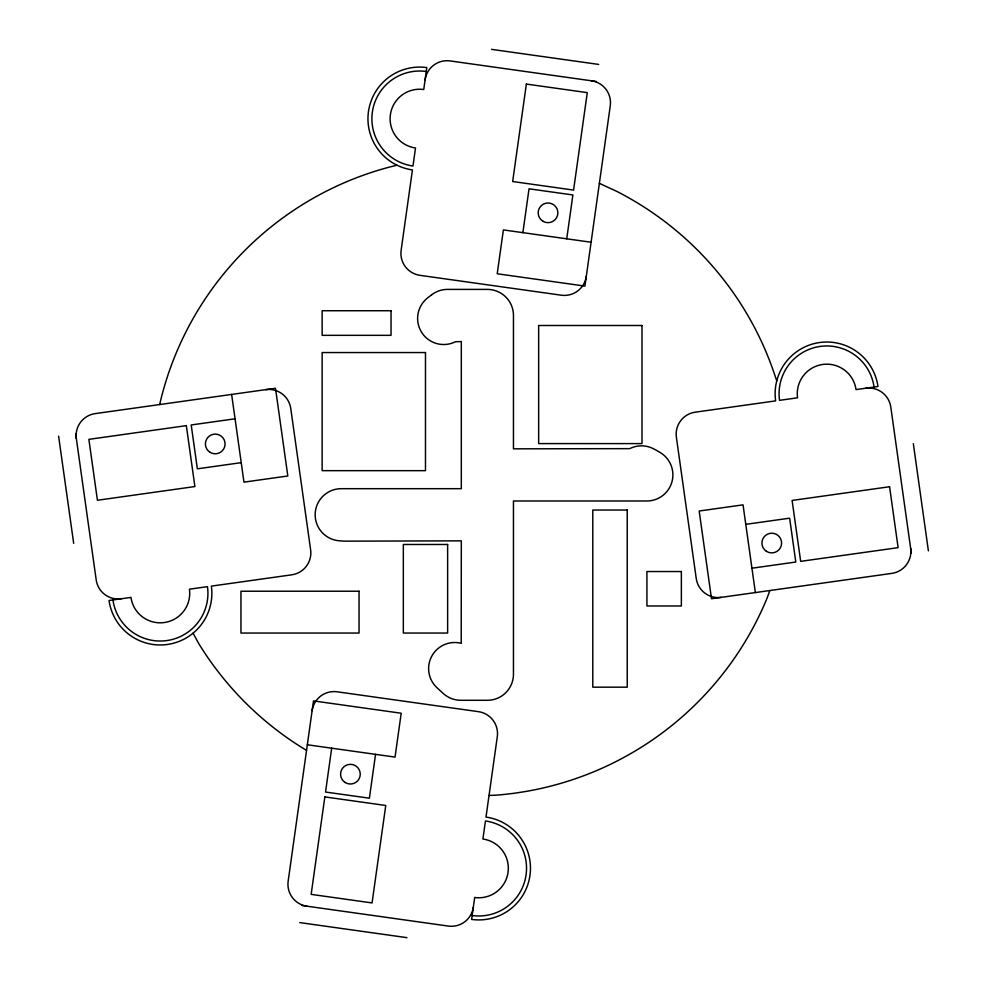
<?xml version="1.0" encoding="UTF-8"?>
<svg xmlns="http://www.w3.org/2000/svg" width="987" height="987" viewBox="0 0 987 987"><rect width="100%" height="100%" fill="white"/><g stroke="black" fill="none" stroke-linecap="round" stroke-linejoin="round"><path stroke-width="1.48" d="M331.694 748.183L325.537 792.043L369.385 798.199L375.553 754.352M522.876 232.648L529.032 188.801L572.892 194.957L566.735 238.817M159.758 404.534L160.338 401.61A319.85 319.85 0 0 1 396.688 165.261L396.984 165.199M776.769 380.76L775.56 377.441A319.85 319.85 0 0 0 616.567 191.281L599.368 183.36M769.872 590.522L766.862 598.677A319.85 319.85 0 0 1 496.449 795.14L489.034 795.436M193.07 633.173L198.634 643.401A319.85 319.85 0 0 0 304.23 748.997L306.55 750.293M235.066 418.796L191.207 424.965L197.363 468.825L241.223 462.656M745.777 524.344L789.637 518.175L795.793 562.035L751.934 568.204M491.489 49.35L598.69 64.414M596.296 81.477L450.109 60.923A22.146 22.146 0 0 0 425.101 79.774M591.09 242.234L503.382 229.909L497.214 273.769L584.933 286.094L610.274 105.794A22.146 22.146 0 0 0 591.423 80.786M307.327 744.766L395.047 757.091L401.203 713.231L313.496 700.906L288.155 881.206A22.146 22.146 0 0 0 307.006 906.214M302.133 905.523L448.32 926.077A22.146 22.146 0 0 0 473.328 907.226M299.727 922.586L406.94 937.65M913.32 443.656L928.397 550.857M911.334 553.251L890.792 407.063A22.146 22.146 0 0 0 865.784 388.224M755.363 592.57L743.038 504.85L699.178 511.019L711.504 598.727L891.804 573.385A22.146 22.146 0 0 0 910.656 548.377M231.637 394.43L243.962 482.149L287.822 475.981L275.496 388.273L95.196 413.615A22.146 22.146 0 0 0 76.344 438.623M75.666 433.749L96.208 579.937A22.146 22.146 0 0 0 121.216 598.776M58.603 436.143L73.68 543.343M112.937 599.948A47.734 47.734 0 0 0 166.84 640.575A47.734 47.734 0 0 0 207.467 586.66L189.442 589.19A29.524 29.524 0 0 1 164.311 622.538A29.524 29.524 0 0 1 130.963 597.406L109.039 600.491A51.669 51.669 0 0 0 167.395 644.474A51.669 51.669 0 0 0 211.366 586.118L291.77 574.816A22.146 22.146 0 0 0 310.621 549.796L290.758 408.482A22.146 22.146 0 0 0 265.75 389.643M472.168 915.517A47.734 47.734 0 0 0 526.071 874.889A47.734 47.734 0 0 0 485.444 820.974L482.914 839.012A29.524 29.524 0 0 1 508.046 872.348A29.524 29.524 0 0 1 474.698 897.479L471.613 919.415A51.669 51.669 0 0 0 529.97 875.432A51.669 51.669 0 0 0 485.999 817.076L497.3 736.672A22.146 22.146 0 0 0 478.448 711.664L337.135 691.801A22.146 22.146 0 0 0 312.126 710.652M874.063 387.052A47.734 47.734 0 0 0 820.16 346.425A47.734 47.734 0 0 0 779.533 400.34L797.558 397.81A29.524 29.524 0 0 1 822.689 364.462A29.524 29.524 0 0 1 856.037 389.594L877.961 386.509A51.669 51.669 0 0 0 819.605 342.526A51.669 51.669 0 0 0 775.634 400.882L695.23 412.184A22.146 22.146 0 0 0 676.379 437.204L696.242 578.518A22.146 22.146 0 0 0 721.25 597.357M426.261 71.483A47.734 47.734 0 0 0 372.358 112.111A47.734 47.734 0 0 0 412.973 166.026L415.515 147.988A29.524 29.524 0 0 1 390.383 114.652A29.524 29.524 0 0 1 423.731 89.521L426.816 67.585A51.669 51.669 0 0 0 368.459 111.568A51.669 51.669 0 0 0 412.43 169.924L401.129 250.328A22.146 22.146 0 0 0 419.981 275.336L561.295 295.199A22.146 22.146 0 0 0 586.303 276.348M324.846 796.916L311.152 894.37L372.062 902.932L385.757 805.478L324.846 796.916M526.367 84.068L512.66 181.522L573.583 190.084L587.277 92.63L526.367 84.068M431.529 294.879L427.729 297.827A26.081 26.081 0 0 0 455.414 341.749L461.311 341.564L461.311 488.688L341.243 488.688A26.081 26.081 0 0 0 315.26 512.524A26.081 26.081 0 0 0 336.764 540.469A69.337 69.337 0 0 0 346.129 541.16L461.311 540.851L461.213 643.327A26.081 26.081 0 0 0 437.031 687.766L443.163 693.405A26.081 26.081 0 0 0 460.818 700.289L487.393 700.289A26.081 26.081 0 0 0 513.462 674.207L513.462 500.989L646.818 500.989A26.081 26.081 0 0 0 661.783 453.551A88.509 88.509 0 0 0 654.319 449.196A26.081 26.081 0 0 0 629.743 448.641L513.462 448.838L513.462 315.482A26.081 26.081 0 0 0 487.393 289.401L447.53 289.401A26.081 26.081 0 0 0 431.529 294.879M186.333 425.644L88.879 439.351L97.429 500.261L194.895 486.554L186.333 425.644M889.571 486.739L792.105 500.446L800.667 561.356L898.121 547.649L889.571 486.739M391.037 310.732L322.144 310.732L322.144 335.333L391.037 335.333L391.037 310.732M641.994 325.5L538.655 325.5L538.655 443.595L641.994 443.595L641.994 325.5M425.483 352.556L322.144 352.556L322.144 470.663L425.483 470.663L425.483 352.556M627.238 510.032L592.792 510.032L592.792 687.174L627.238 687.174L627.238 510.032M447.629 544.479L403.338 544.479L403.338 633.049L447.629 633.049L447.629 544.479M681.363 571.535L646.917 571.535L646.917 605.981L681.363 605.981L681.363 571.535M359.046 591.225L240.951 591.225L240.951 633.049L359.046 633.049L359.046 591.225M209.849 452.182A9.845 9.845 0 0 0 225.061 444.508A9.845 9.845 0 0 0 210.811 435.156A9.845 9.845 0 0 0 209.849 452.182M345.142 782.481A9.845 9.845 0 0 0 360.243 774.573A9.845 9.845 0 0 0 345.845 765.456A9.845 9.845 0 0 0 345.142 782.481M766.368 551.289A9.845 9.845 0 0 0 781.581 543.615A9.845 9.845 0 0 0 767.331 534.263A9.845 9.845 0 0 0 766.368 551.289M542.751 221.137A9.845 9.845 0 0 0 557.852 213.241A9.845 9.845 0 0 0 543.455 204.112A9.845 9.845 0 0 0 542.751 221.137"/></g></svg>
